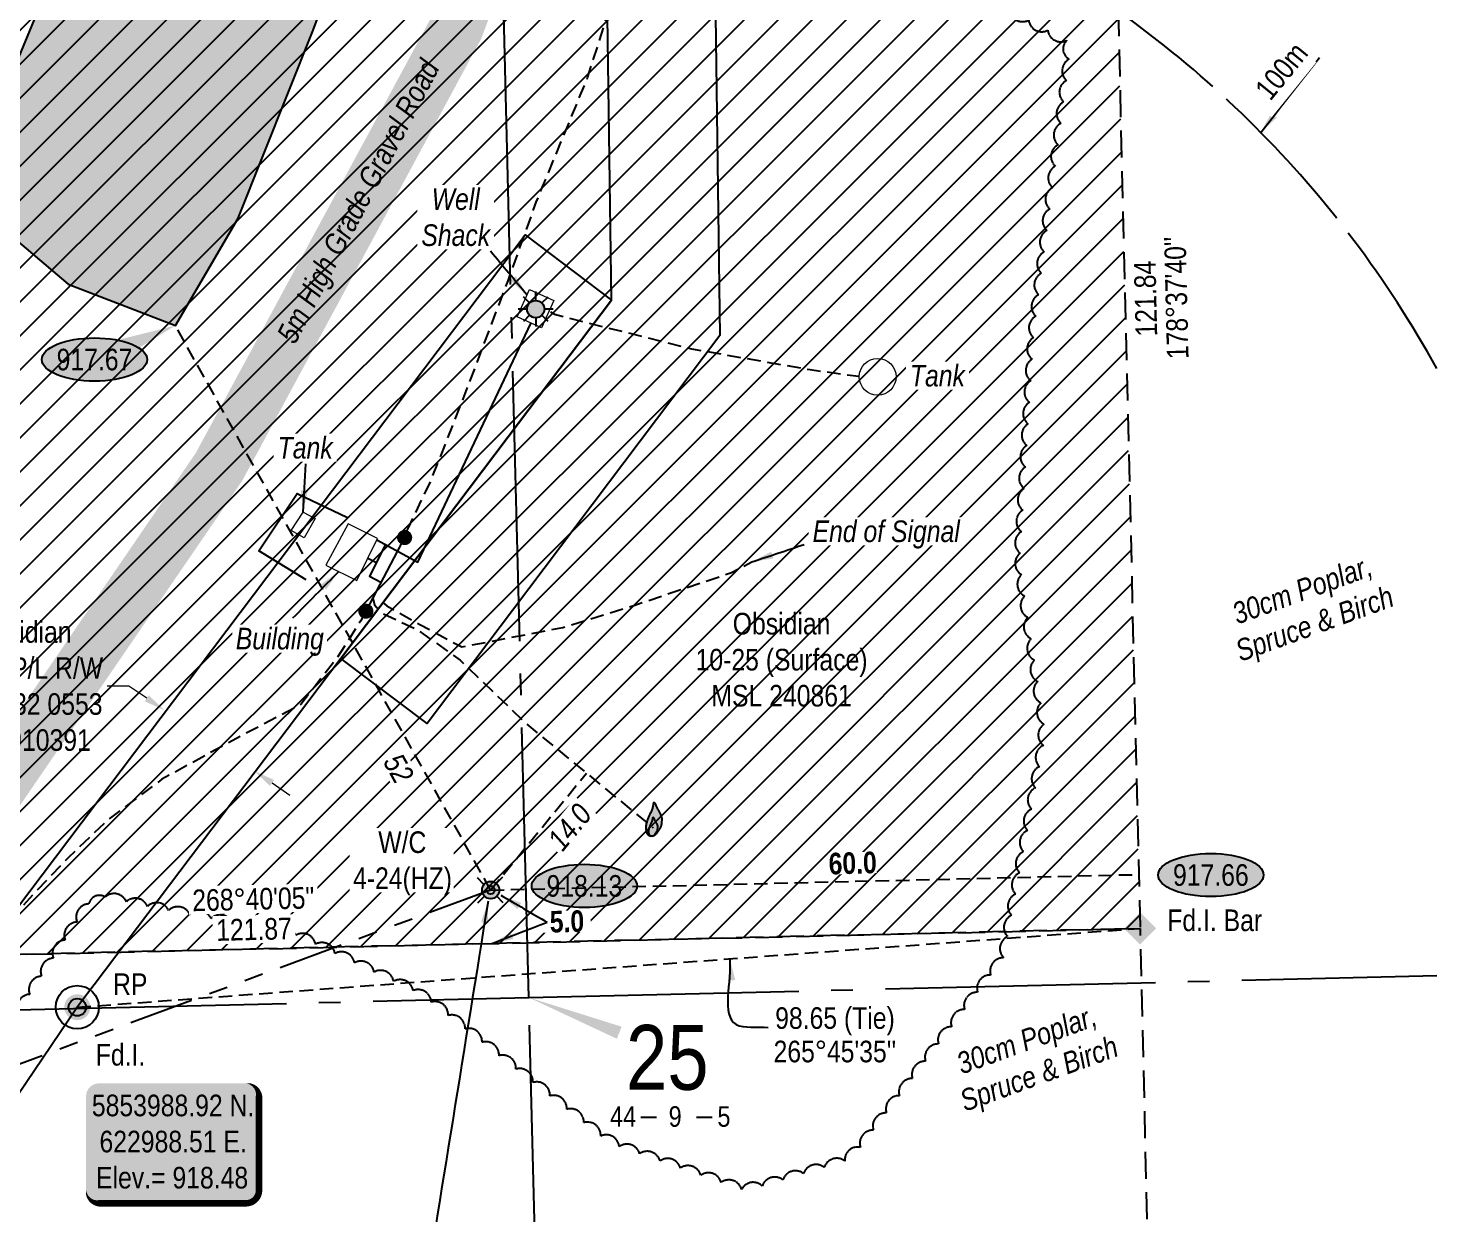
# Model space of a CAD drawing. Extents: x 621851 to 625846, y 5849674 to 5854914.
# Drawn here: x 625194 to 625846, y 5852185 to 5852734 of the extents above; entities that cross this region are included whole.
import ezdxf
from ezdxf.enums import TextEntityAlignment as Align

# ---------------------------------------------------------------- set-up
doc = ezdxf.new("R2010")
doc.units = 0
doc.header["$LTSCALE"] = 5
doc.header["$PDMODE"] = 34
doc.header["$PDSIZE"] = 0.03
for name, pattern in [('0', [1, 1, 0]), ('foc-ACCESSROAD', [3.75, 2.5, -1.25]), ('foc-BUFFER', [16.75, 15, -1.75]), ('foc-DRILLPATH', [14.75, 6, -1.75, 1.75, -1.75, 1.75, -1.75]), ('foc-QUARTERLINE', [33, 25, -3, 2, -3]), ('foc-TIELINE', [1.875, 1.25, -0.625]), ('UG_PIPE', [1.875, 1.25, -0.625])]:
    doc.linetypes.add(name, pattern=pattern)
doc.layers.get('Defpoints').update_dxf_attribs({"color": 9})
for name, color, linetype in [('10', 1, 'Continuous'), ('35', 37, 'Continuous'), ('9', 3, 'Continuous'), ('AS-FENCE', 48, 'foc-FENCE'), ('AS-PIPE-UG', 44, 'UG_PIPE'), ('AS-PIPE-UG-T', 44, 'Continuous'), ('AS-ROADS', 254, 'Continuous'), ('AS-SYMBOL', 7, 'Continuous'), ('AUX-BUFFER', 7, 'foc-BUFFER'), ('C-RW', 13, 'Continuous'), ('C-WS', 13, 'foc-ACCESSROAD'), ('C-WS-S', 13, 'Continuous'), ('CG-NOTES', 7, 'Continuous'), ('DETAIL-T', 7, 'Continuous'), ('L-BD', 7, 'Continuous'), ('L-MON', 1, 'Continuous'), ('L-MON-T', 1, 'Continuous'), ('L-QSEC', 8, 'foc-QUARTERLINE'), ('L-SECLBL', 7, 'Continuous'), ('L-TIE', 7, 'foc-TIELINE'), ('P-ELEVATION', 7, 'Continuous'), ('P-PDRILLPATH', 12, 'foc-DRILLPATH'), ('P-PROPOSED-EXISTING-H', 59, 'Continuous'), ('T-BUSH', 110, '0'), ('T-BUSH-T', 110, 'Continuous'), ('T-TIE', 201, 'foc-TIELINE'), ('T-WATER', 160, 'Continuous'), ('T-WATER-H', 133, 'Continuous')]:
    doc.layers.add(name, color=color, linetype=linetype)
for name, color, linetype, lineweight in [('AS-GENERAL', 48, 'Continuous', 18), ('C-RW-T', 13, 'Continuous', 9), ('C-WS-T', 13, 'Continuous', 9), ('T-TEXT', 48, 'Continuous', 18), ('T-TIE-T', 201, 'Continuous', 18)]:
    doc.layers.add(name, color=color, linetype=linetype, lineweight=lineweight)
doc.layers.add('AS-PIPE-AG', color=7, linetype='Continuous', true_color=0x7d00fa)
doc.styles.add('80', font='ARIALN.TTF', dxfattribs={"height": 10})
doc.styles.add('80CG', font='ARIALN.TTF', dxfattribs={"height": 10})
doc.styles.add('80L', font='ARIALN.TTF', dxfattribs={"height": 10})
doc.styles.add('80LS', font='ARIALNI.TTF', dxfattribs={"height": 10})
doc.styles.add('foc-LtypeFont', font='ARIALN.TTF', dxfattribs={"height": 7.35})
doc.styles.add('SIMPLEX', font='ARIALN.TTF')
doc.linetypes.add('foc-FENCE', pattern='A,10,-1,["X",foc-LtypeFont,S=0.2,R=0,X=-0.625,Y=-0.75],-1.24', length=12.24)
doc.dimstyles.new('CG2011', dxfattribs={"dimscale": 5, "dimtxt": 9, "dimasz": 2, "dimexe": 0.2, "dimexo": 0.0625, "dimgap": 0.5, "dimtad": 0, "dimtih": 1, "dimtoh": 1, "dimzin": 0, "dimdsep": 46, "dimtxsty": '80CG', "dimcen": 0.1, "dimse1": 1, "dimse2": 1, "dimclrd": 256, "dimclrt": 256, "dimaunit": 1, "dimadec": 4, "dimazin": 0, "dimtfac": 0.06, "dimtofl": 0, "dimtmove": 0, "dimatfit": 1, "dimfxl": 0.2, "dimtolj": 1, "dimtzin": 0, "dimlwd": -1, "dimarcsym": 0})
doc.dimstyles.new('Compass 5 000', dxfattribs={"dimscale": 5, "dimtxt": 9, "dimasz": 2, "dimexe": 0.2, "dimexo": 0.0625, "dimgap": 0.5, "dimtad": 0, "dimtih": 1, "dimtoh": 1, "dimzin": 0, "dimdsep": 46, "dimtxsty": '80CG', "dimcen": 0.1, "dimse1": 1, "dimse2": 1, "dimclrd": 256, "dimclrt": 256, "dimaunit": 1, "dimadec": 4, "dimazin": 0, "dimtfac": 0.06, "dimtofl": 0, "dimtmove": 0, "dimatfit": 1, "dimfxl": 0.2, "dimtolj": 1, "dimtzin": 0, "dimlwd": -1, "dimarcsym": 0})

# ---------------------------------------------------------------- blocks, each defined once
blk = doc.blocks.new('SMONA')
blk.add_hatch(color=255).paths.add_polyline_path([(0, -1.49), (1.49, 0), (0, 1.49), (-1.49, 0)])
blk = doc.blocks.new('SMONAA')
blk.add_blockref('SMONA', (0, 0))
blk = doc.blocks.new('SMONB')
at = {"color": 1}
blk.add_solid([(0, 1.2), (1.2, 0), (-1.2, 0), (0, -1.2)], dxfattribs=at)
blk = doc.blocks.new('SMONBB')
blk.add_blockref('SMONB', (0, 0))
blk = doc.blocks.new('SMONCC')
for name in ['SMONAA', 'SMONBB']:
    blk.add_blockref(name, (0, 0))
blk = doc.blocks.new('FDIBAR')
blk.add_blockref('SMONCC', (0, 0))
blk = doc.blocks.new('L-SECLBL')
at = {"layer": '9', "color": 7}
for p, q in [((-5.08, -27.83), (-12.29, -27.83)), ((20.7, -27.83), (13.5, -27.83))]:
    blk.add_line(p, q, dxfattribs=at)
at = {"layer": '10', "color": 2, "style": 'SIMPLEX'}
blk.add_attdef('SEC', text='', height=30, dxfattribs=at).set_placement((0, 0), align=Align.MIDDLE)
at = {"layer": '10', "color": 5, "style": '80L'}
blk.add_attdef('TWP', text='', height=9.5, dxfattribs=at).set_placement((-14.43, -27.37), align=Align.MIDDLE_RIGHT)
blk.add_attdef('RGE', text='', height=9.5, dxfattribs=at).set_placement((3.62, -27.37), align=Align.MIDDLE_CENTER)
blk.add_attdef('MER', text='', height=9.5, dxfattribs=at).set_placement((23.17, -27.37), align=Align.MIDDLE_LEFT)
blk = doc.blocks.new('*D428')
at = {"layer": 'C-RW-T', "transparency": 16777216}
for p, q in [((625240.97, 5852429.64), (625230.97, 5852429.64)), ((625249.26, 5852424.04), (625240.97, 5852429.64)), ((625307.24, 5852384.85), (625315.53, 5852379.25))]:
    blk.add_line(p, q, dxfattribs=at)
for points in [[(625250.19, 5852425.42), (625248.33, 5852422.66), (625257.54, 5852418.44)], [(625308.18, 5852386.23), (625306.31, 5852383.47), (625298.96, 5852390.45)]]:
    blk.add_solid(points, dxfattribs=at)
at = {"layer": 'Defpoints', "color": 0, "transparency": 16777216}
for p in [(625298.96, 5852390.45), (625121.98, 5852217.82), (625163.39, 5852189.83)]:
    blk.add_point(p, dxfattribs=at)
at = {"layer": 'C-RW-T', "transparency": 16777216, "insert": (625191.89, 5852429.64), "char_height": 10, "attachment_point": 5, "style": '80CG'}
blk.add_mtext('\\A1;Obsidian\\P10.00 P/L R/W\\PPlan 932 0553\\PPLA 910391', dxfattribs=at)
blk = doc.blocks.new('GAS')
h = blk.add_hatch(color=255)
h.dxf.hatch_style = 1
edge = h.paths.add_edge_path()
edge.add_arc((0, 0), 0.9, 0, 360)
for p, q in [((0, 0.81), (0, 1.62)), ((-0.81, 0), (-1.62, 0)), ((-0.57, 0.57), (-1.14, 1.14)), ((0.57, 0.57), (1.14, 1.14)), ((1.62, 0), (0.81, 0)), ((-0.57, -0.57), (-1.14, -1.14)), ((0, -0.81), (0, -1.62)), ((1.14, -1.14), (0.57, -0.57))]:
    blk.add_line(p, q)
blk.add_circle((0, 0), 0.8)
blk = doc.blocks.new('WC')
at = {"layer": 'L-MON'}
h = blk.add_hatch(color=255, dxfattribs=at)
h.dxf.hatch_style = 1
edge = h.paths.add_edge_path()
edge.add_arc((0, 0), 0.9, 0, 360)
at = {"layer": 'L-MON', "color": 240, "flags": 128}
for points in [[(-0.62, 0.5), (-1.23, 1.12)], [(0.52, 0.61), (1.13, 1.21)], [(-1.18, -1.18), (-0.56, -0.57)], [(1.16, -1.18), (0.56, -0.57)]]:
    blk.add_lwpolyline(points, dxfattribs=at)
at = {"layer": 'L-MON', "color": 240}
for radius in [0.8, 0.373]:
    blk.add_circle((0, 0), radius, dxfattribs=at)
blk = doc.blocks.new('we')
at = {"layer": 'P-ELEVATION'}
h = blk.add_hatch(color=111, dxfattribs=at)
h.dxf.hatch_style = 1
edge = h.paths.add_edge_path()
edge.add_ellipse((0, 0), major_axis=(-24.38, 0), ratio=0.410256, start_angle=0, end_angle=360)
at = {"layer": 'P-ELEVATION', "color": 7, "flags": 128}
blk.add_lwpolyline([(0, 0, 12.5, 0, 0), (-12.42, -6.43, 0, 0, 0)], format="xyseb", dxfattribs=at)
at = {"layer": 'P-ELEVATION', "color": 7}
blk.add_ellipse((0, 0), major_axis=(-24.38, 0), ratio=0.410256, dxfattribs=at)
at = {"layer": 'P-ELEVATION', "style": '80'}
blk.add_attdef('ELEVATION', text='', height=10, dxfattribs=at).set_placement((0, 0), align=Align.MIDDLE_CENTER)
blk = doc.blocks.new('FLARE')
h = blk.add_hatch(color=255)
h.dxf.hatch_style = 1
h.paths.add_polyline_path([(0.16, 2.41, 0.114147), (0.13, 2.43), (0.11, 2.44, 0.261551), (0.01, 2.42), (0, 2.41, 0.131268), (-0.03, 2.37), (-0.04, 2.35, 0.041497), (-0.05, 2.33), (-0.05, 2.29, 0.015174), (-0.05, 2.29), (-0.06, 2.24, 0.004376), (-0.06, 2.24), (-0.07, 2.18), (-0.08, 2.11), (-0.09, 2.05), (-0.1, 1.98), (-0.12, 1.91), (-0.14, 1.83), (-0.17, 1.76), (-0.19, 1.68), (-0.22, 1.61), (-0.26, 1.53), (-0.29, 1.46), (-0.32, 1.39), (-0.36, 1.32), (-0.39, 1.25, 0.000505), (-0.39, 1.25), (-0.43, 1.18, 0.002398), (-0.43, 1.18), (-0.46, 1.1, 0.004177), (-0.46, 1.1), (-0.5, 1.03, 0.005735), (-0.5, 1.03), (-0.53, 0.95, 0.006994), (-0.53, 0.95), (-0.56, 0.87, 0.00791), (-0.57, 0.87), (-0.6, 0.78, 0.008323), (-0.6, 0.78), (-0.63, 0.69, 0.008095), (-0.63, 0.68), (-0.66, 0.59, 0.008067), (-0.66, 0.59), (-0.68, 0.49, 0.008387), (-0.68, 0.49), (-0.7, 0.39, 0.009056), (-0.71, 0.38), (-0.72, 0.28, 0.010123), (-0.72, 0.28), (-0.74, 0.18, 0.011689), (-0.74, 0.18), (-0.75, 0.08, 0.013925), (-0.75, 0.08), (-0.75, -0.02, 0.016488), (-0.75, -0.02), (-0.75, -0.11, 0.017255), (-0.75, -0.12), (-0.74, -0.2, 0.01735), (-0.74, -0.2), (-0.73, -0.28, 0.017311), (-0.73, -0.29), (-0.71, -0.36, 0.01715), (-0.71, -0.36), (-0.69, -0.43, 0.016886), (-0.69, -0.44), (-0.66, -0.5, 0.016546), (-0.66, -0.5), (-0.63, -0.56, 0.016164), (-0.63, -0.56), (-0.6, -0.61, 0.016329), (-0.6, -0.62), (-0.57, -0.66, 0.018828), (-0.57, -0.67), (-0.54, -0.71, 0.022087), (-0.53, -0.71), (-0.5, -0.75, 0.025345), (-0.49, -0.76), (-0.46, -0.78, 0.028234), (-0.45, -0.79), (-0.42, -0.82, 0.030298), (-0.41, -0.82), (-0.37, -0.84, 0.031129), (-0.36, -0.85), (-0.32, -0.86, 0.030544), (-0.31, -0.87), (-0.27, -0.88, 0.028465), (-0.26, -0.88), (-0.22, -0.89, 0.025311), (-0.21, -0.89), (-0.16, -0.89, 0.02283), (-0.15, -0.89), (-0.11, -0.89, 0.021226), (-0.1, -0.89), (-0.05, -0.88, 0.020401), (-0.04, -0.88), (0, -0.87, 0.020299), (0.01, -0.87), (0.05, -0.85, 0.020911), (0.06, -0.85), (0.11, -0.83, 0.022277), (0.11, -0.83), (0.15, -0.81, 0.023712), (0.16, -0.8), (0.2, -0.78, 0.022408), (0.21, -0.78), (0.24, -0.75, 0.01993), (0.25, -0.74), (0.28, -0.72, 0.017146), (0.28, -0.71), (0.31, -0.68, 0.014211), (0.32, -0.68), (0.35, -0.64, 0.011221), (0.35, -0.64), (0.37, -0.61, 0.008212), (0.38, -0.61), (0.4, -0.57, 0.005172), (0.4, -0.57), (0.42, -0.54, 0.002523), (0.43, -0.54), (0.45, -0.5, 0.001671), (0.45, -0.5), (0.47, -0.47, 0.001229), (0.47, -0.47), (0.49, -0.44, 0.00075), (0.49, -0.44), (0.51, -0.41, 0.00026), (0.51, -0.41), (0.54, -0.37), (0.56, -0.34), (0.58, -0.3), (0.61, -0.27), (0.63, -0.23, 0.001311), (0.63, -0.23), (0.66, -0.19, 0.003726), (0.66, -0.19), (0.69, -0.15, 0.006065), (0.69, -0.14), (0.72, -0.1, 0.008452), (0.72, -0.1), (0.74, -0.05, 0.010991), (0.75, -0.05), (0.77, 0, 0.013767), (0.77, 0), (0.79, 0.05, 0.016839), (0.8, 0.05), (0.81, 0.1, 0.019104), (0.82, 0.11), (0.83, 0.15, 0.016987), (0.83, 0.16), (0.84, 0.21, 0.013636), (0.84, 0.21), (0.85, 0.26, 0.010244), (0.85, 0.27), (0.86, 0.31, 0.006846), (0.86, 0.32), (0.86, 0.37, 0.003419), (0.86, 0.37), (0.86, 0.41), (0.87, 0.46), (0.87, 0.5), (0.88, 0.54), (0.88, 0.59), (0.89, 0.63, 0.001278), (0.89, 0.63), (0.89, 0.67, 0.004735), (0.89, 0.67), (0.9, 0.71, 0.008354), (0.9, 0.72), (0.9, 0.76, 0.012059), (0.9, 0.76), (0.9, 0.8, 0.015712), (0.9, 0.81), (0.9, 0.85, 0.018457), (0.9, 0.85), (0.9, 0.89, 0.018102), (0.9, 0.9), (0.89, 0.94, 0.016533), (0.89, 0.95), (0.88, 0.99, 0.014576), (0.88, 0.99), (0.87, 1.03, 0.012435), (0.86, 1.04), (0.85, 1.08, 0.010283), (0.85, 1.09), (0.83, 1.13, 0.00824), (0.83, 1.13), (0.81, 1.18, 0.00638), (0.81, 1.18), (0.78, 1.23, 0.004735), (0.78, 1.23), (0.76, 1.29, 0.003388), (0.75, 1.29), (0.73, 1.34, 0.002345), (0.73, 1.34), (0.7, 1.4, 0.001492), (0.7, 1.4), (0.67, 1.46, 0.000746), (0.67, 1.46), (0.63, 1.51), (0.6, 1.57), (0.57, 1.62), (0.55, 1.68), (0.52, 1.73), (0.49, 1.78), (0.47, 1.83), (0.45, 1.87), (0.42, 1.92), (0.4, 1.97), (0.38, 2.02), (0.35, 2.08, 0.000332), (0.35, 2.08), (0.33, 2.13, 0.001849), (0.33, 2.13), (0.3, 2.19, 0.0038), (0.3, 2.19), (0.27, 2.24, 0.006473), (0.27, 2.24), (0.25, 2.29, 0.010865), (0.24, 2.3), (0.22, 2.34, 0.019524), (0.22, 2.34), (0.19, 2.38, 0.041077), (0.18, 2.39)])
at = {"color": 48, "flags": 128}
for points in [[(0.11, -0.72), (0.07, -0.74), (0.03, -0.76), (-0.02, -0.77), (-0.07, -0.78), (-0.11, -0.79), (-0.16, -0.79), (-0.2, -0.79), (-0.25, -0.78), (-0.29, -0.77), (-0.32, -0.76), (-0.36, -0.74), (-0.4, -0.71), (-0.43, -0.68), (-0.46, -0.65), (-0.49, -0.61), (-0.52, -0.56), (-0.54, -0.51), (-0.57, -0.46), (-0.59, -0.4), (-0.61, -0.33), (-0.63, -0.26), (-0.64, -0.19), (-0.65, -0.11), (-0.65, -0.02), (-0.65, 0.07), (-0.64, 0.17), (-0.63, 0.27), (-0.61, 0.36), (-0.58, 0.46), (-0.56, 0.56), (-0.53, 0.66), (-0.5, 0.75), (-0.47, 0.83), (-0.44, 0.91), (-0.41, 0.99), (-0.37, 1.06), (-0.34, 1.13), (-0.3, 1.2), (-0.27, 1.27), (-0.23, 1.34), (-0.2, 1.42), (-0.16, 1.49), (-0.13, 1.57), (-0.1, 1.65), (-0.07, 1.73), (-0.04, 1.8), (-0.02, 1.88), (0, 1.96), (0.01, 2.03), (0.02, 2.1), (0.03, 2.17), (0.04, 2.22), (0.05, 2.27), (0.05, 2.31), (0.06, 2.34), (0.08, 2.35), (0.09, 2.34), (0.11, 2.32), (0.13, 2.29), (0.16, 2.25), (0.18, 2.2), (0.21, 2.14), (0.24, 2.09), (0.26, 2.03), (0.29, 1.98), (0.31, 1.93), (0.33, 1.88), (0.36, 1.83), (0.38, 1.78), (0.41, 1.73), (0.43, 1.68), (0.46, 1.63), (0.49, 1.58), (0.52, 1.52), (0.55, 1.47), (0.58, 1.41), (0.61, 1.35), (0.64, 1.3), (0.67, 1.24), (0.69, 1.19), (0.72, 1.14), (0.74, 1.09), (0.75, 1.05), (0.77, 1), (0.78, 0.96), (0.79, 0.92), (0.8, 0.88), (0.8, 0.84), (0.8, 0.8), (0.8, 0.76), (0.8, 0.72), (0.79, 0.68), (0.79, 0.64), (0.78, 0.6), (0.78, 0.56), (0.77, 0.51), (0.77, 0.47), (0.76, 0.42), (0.76, 0.37), (0.76, 0.33), (0.75, 0.28), (0.74, 0.23), (0.73, 0.18), (0.72, 0.13), (0.7, 0.09), (0.68, 0.04), (0.66, 0), (0.63, -0.05), (0.61, -0.09), (0.58, -0.13), (0.55, -0.17), (0.53, -0.21), (0.5, -0.25), (0.48, -0.28), (0.45, -0.32), (0.43, -0.35), (0.41, -0.38), (0.39, -0.42), (0.37, -0.45), (0.34, -0.48), (0.32, -0.51), (0.3, -0.55), (0.27, -0.58), (0.24, -0.61), (0.21, -0.64), (0.18, -0.67), (0.15, -0.7)], [(0.02, -0.75), (-0.01, -0.76), (-0.03, -0.77), (-0.05, -0.78), (-0.08, -0.78), (-0.11, -0.79), (-0.13, -0.79), (-0.16, -0.79), (-0.18, -0.78), (-0.2, -0.78), (-0.23, -0.77), (-0.25, -0.76), (-0.26, -0.74), (-0.28, -0.73), (-0.3, -0.71), (-0.32, -0.69), (-0.33, -0.66), (-0.35, -0.63), (-0.36, -0.6), (-0.37, -0.57), (-0.39, -0.53), (-0.4, -0.49), (-0.4, -0.45), (-0.41, -0.41), (-0.41, -0.36), (-0.41, -0.31), (-0.4, -0.25), (-0.39, -0.2), (-0.38, -0.14), (-0.37, -0.09), (-0.36, -0.03), (-0.34, 0.02), (-0.32, 0.07), (-0.31, 0.12), (-0.29, 0.16), (-0.27, 0.21), (-0.25, 0.25), (-0.23, 0.29), (-0.21, 0.33), (-0.19, 0.37), (-0.17, 0.41), (-0.15, 0.45), (-0.14, 0.49), (-0.12, 0.53), (-0.1, 0.58), (-0.08, 0.62), (-0.07, 0.66), (-0.06, 0.71), (-0.05, 0.75), (-0.04, 0.79), (-0.03, 0.83), (-0.03, 0.87), (-0.02, 0.9), (-0.02, 0.93), (-0.01, 0.95), (-0.01, 0.96), (0, 0.97), (0.01, 0.96), (0.02, 0.95), (0.03, 0.94), (0.04, 0.91), (0.06, 0.88), (0.07, 0.86), (0.09, 0.82), (0.1, 0.79), (0.12, 0.76), (0.13, 0.74), (0.14, 0.71), (0.16, 0.68), (0.17, 0.65), (0.18, 0.63), (0.2, 0.6), (0.21, 0.57), (0.23, 0.54), (0.25, 0.51), (0.26, 0.47), (0.28, 0.44), (0.3, 0.41), (0.31, 0.38), (0.33, 0.35), (0.34, 0.32), (0.36, 0.29), (0.37, 0.27), (0.38, 0.24), (0.39, 0.22), (0.39, 0.19), (0.4, 0.17), (0.4, 0.15), (0.41, 0.13), (0.41, 0.1), (0.41, 0.08), (0.4, 0.06), (0.4, 0.04), (0.4, 0.01), (0.39, -0.01), (0.39, -0.03), (0.39, -0.06), (0.39, -0.08), (0.38, -0.11), (0.38, -0.14), (0.38, -0.16), (0.38, -0.19), (0.37, -0.22), (0.37, -0.24), (0.36, -0.27), (0.35, -0.3), (0.34, -0.32), (0.32, -0.35), (0.31, -0.37), (0.3, -0.4), (0.28, -0.42), (0.27, -0.44), (0.25, -0.46), (0.24, -0.48), (0.22, -0.5), (0.21, -0.52), (0.2, -0.54), (0.19, -0.56), (0.17, -0.58), (0.16, -0.6), (0.15, -0.61), (0.14, -0.63), (0.12, -0.65), (0.11, -0.67), (0.09, -0.69), (0.08, -0.7), (0.06, -0.72), (0.04, -0.74)]]:
    blk.add_lwpolyline(points, close=True, dxfattribs=at)
blk = doc.blocks.new('*U555')
at = {"layer": 'P-ELEVATION'}
h = blk.add_hatch(color=111, dxfattribs=at)
h.dxf.hatch_style = 1
edge = h.paths.add_edge_path()
edge.add_ellipse((0, 0), major_axis=(-24.38, 0), ratio=0.410256, start_angle=0, end_angle=360)
at = {"layer": 'P-ELEVATION', "color": 7, "flags": 128}
blk.add_lwpolyline([(0, 0, 12.5, 0, 0), (37.42, 15.73, 0, 0, 0)], format="xyseb", dxfattribs=at)
at = {"layer": 'P-ELEVATION', "color": 7}
blk.add_ellipse((0, 0), major_axis=(-24.38, 0), ratio=0.410256, dxfattribs=at)
at = {"layer": 'P-ELEVATION', "style": '80'}
blk.add_attdef('ELEVATION', text='', height=10, dxfattribs=at).set_placement((0, 0), align=Align.MIDDLE_CENTER)
blk = doc.blocks.new('fdia')
at = {"color": 255, "const_width": 1}
blk.add_lwpolyline([(-0.5, 0, 1), (0.5, 0, 1)], format="xyb", close=True, dxfattribs=at)
blk = doc.blocks.new('Fdiaa')
blk.add_blockref('fdia', (0, 0))
blk = doc.blocks.new('fdib')
at = {"color": 1, "const_width": 1.6}
blk.add_lwpolyline([(-0.4, 0, 1), (0.4, 0, 1)], format="xyb", close=True, dxfattribs=at)
at = {"color": 1}
blk.add_circle((0, 0), 0.8, dxfattribs=at)
blk = doc.blocks.new('Fdibb')
blk.add_blockref('fdib', (0, 0))
blk = doc.blocks.new('fdicc')
for name in ['Fdibb', 'Fdiaa']:
    blk.add_blockref(name, (0, 0))
blk = doc.blocks.new('FDI')
blk.add_blockref('fdicc', (0, 0))
blk = doc.blocks.new('*U461')
h = blk.add_hatch(color=254)
edge = h.paths.add_edge_path()
edge.add_line((-34, -28.5), (34, -28.5))
edge.add_arc((34, -22.5), 6, 270, 360)
edge.add_line((40, -22.5), (40, 21))
edge.add_arc((34, 21), 6, 0, 90)
edge.add_line((34, 27), (-34, 27))
edge.add_arc((-34, 21), 6, 90, 180)
edge.add_line((-40, 21), (-40, -22.5))
edge.add_arc((-34, -22.5), 6, 180, 270)
at = {"color": 1, "flags": 128}
blk.add_lwpolyline([(-34, -28.5, 3, 3, 0), (34, -28.5, 3, 3, 0.414214), (40, -22.5, 3, 3, 0), (40, 21, 3, 0, 0.414214), (34, 27, 0, 0, 0), (-34, 27, 0, 0, 0.414214), (-40, 21, 0, 0, 0), (-40, -22.5, 0, 3, 0.414214)], format="xyseb", close=True, dxfattribs=at)
blk.add_lwpolyline([(-4.75, -7.63, 0, 10, 0), (0, 0, 5, 5, 0)], format="xyseb", dxfattribs=at)
at = {"color": 1, "style": '80'}
blk.add_attdef('ENTER_TEXT_001', (-35.99, -5), '', height=10, dxfattribs=at)
blk = doc.blocks.new('*U557')
at = {"layer": '35', "color": 3}
blk.add_circle((0, 0), 10, dxfattribs=at)
at = {"layer": '35', "color": 3, "style": '80'}
blk.add_attdef('RP_001', (16.57, 5.66), '', height=10, dxfattribs=at)
blk = doc.blocks.new('riser')
h = blk.add_hatch(color=255)
h.dxf.hatch_style = 1
edge = h.paths.add_edge_path()
edge.add_arc((0, 0), 0.7, 0, 360)
blk.add_hatch(color=48).paths.add_polyline_path([(0.58, -0.15), (-0.58, -0.15, 0.774597)])
at = {"color": 48}
blk.add_line((-0.58, -0.15), (0.58, -0.15), dxfattribs=at)
blk.add_circle((0, 0), 0.6, dxfattribs=at)

msp = doc.modelspace()

# ---------------------------------------------------------------- hatches: boundary and pattern name
at = {"layer": 'P-PROPOSED-EXISTING-H'}
h = msp.add_hatch(dxfattribs=at)
h.set_pattern_fill('ANSI31', color=256, scale=3.501422, style=0)
h.set_pattern_definition([(45, (4383.078, -1228.093), (-7.86091666, 7.86091666), [])])
h.paths.add_polyline_path([(625099.851, 5852303.364), (625098.204, 5852374.253), (625077.759, 5852344.001), (624977.334, 5852527.795), (624883.008, 5852540.561), (624932.77, 5852698.375), (625091.62, 5852657.638), (625085.716, 5852911.754), (625231.288, 5852915.243), (625252.196, 5852972.242), (625389.97, 5852919.046), (625435.31, 5852920.132), (625694.266, 5852926.339), (625708.856, 5852317.519)])
at = {"layer": 'T-WATER-H'}
h = msp.add_hatch(color=256, dxfattribs=at)
h.dxf.hatch_style = 1
h.paths.add_polyline_path([(625163.721, 5852657.299), (625212.941, 5852615.664), (625262.521, 5852596.494), (625291.631, 5852646.194), (625326.336, 5852733.189), (625345.141, 5852783.799), (625360.716, 5852842.829), (625351.866, 5852870.124), (625342.941, 5852882.474), (625311.111, 5852896.254), (625286.421, 5852884.859), (625246.671, 5852827.029), (625197.226, 5852738.129)])

# ---------------------------------------------------------------- linework, layer by layer
at = {"layer": 'AS-FENCE', "flags": 128}
msp.add_lwpolyline([(625323.048, 5852478.894), (625301.197, 5852492.21), (625318.902, 5852518.745), (625342.192, 5852507.655)], dxfattribs=at)
at = {"layer": 'AS-GENERAL'}
msp.add_lwpolyline([(625426.377, 5852613.134), (625437.638, 5852608.082), (625431.927, 5852595.511), (625420.666, 5852600.564)], close=True, dxfattribs=at)
at = {"layer": 'AS-GENERAL', "flags": 128}
for points in [[(625316.084, 5852501.688), (625321.598, 5852510.16), (625327.266, 5852507.149), (625322.109, 5852498.32)], [(625342.408, 5852504.681), (625332.129, 5852485.589), (625346.436, 5852478.48), (625356.081, 5852497.966)]]:
    msp.add_lwpolyline(points, close=True, dxfattribs=at)
at = {"layer": 'AS-GENERAL'}
msp.add_circle((625587.432, 5852572.804), 8.529, dxfattribs=at)
at = {"layer": 'AS-PIPE-AG', "flags": 128}
for points in [[(625355.749, 5852497.294), (625374.744, 5852487.033), (625427.063, 5852597.694)], [(625368.571, 5852498.393), (625350.641, 5852464.314)], [(625359.699, 5852495.16), (625352.283, 5852480.51), (625357.52, 5852477.712)], [(625351.589, 5852488.89), (625355.518, 5852486.9)]]:
    msp.add_lwpolyline(points, dxfattribs=at)
at = {"layer": 'AS-PIPE-UG', "flags": 128}
for points in [[(625369.696, 5852501.624), (625370.371, 5852502.939), (625380.766, 5852524.749), (625395.886, 5852562.974), (625416.446, 5852617.234), (625429.461, 5852653.569), (625453.211, 5852711.074), (625479.871, 5852794.879), (625506.836, 5852889.199), (625525.791, 5852953.144), (625547.106, 5853017.784)], [(625436.026, 5852602.789), (625437.866, 5852601.719), (625501.246, 5852585.764), (625556.166, 5852576.144), (625578.661, 5852573.014)], [(625358.541, 5852468.399), (625360.336, 5852466.759), (625375.666, 5852458.164), (625395.026, 5852447.764), (625441.841, 5852456.794), (625475.141, 5852467.189), (625519.831, 5852482.219), (625529.181, 5852487.134)], [(625353.94, 5852470.584), (625354.581, 5852467.244), (625358.191, 5852463.469), (625374.451, 5852455.789), (625394.331, 5852441.659), (625424.716, 5852412.359), (625483.566, 5852364.124)], [(625350.641, 5852464.314), (625348.121, 5852459.659), (625337.386, 5852442.839), (625320.626, 5852421.174), (625292.616, 5852406.384), (625256.301, 5852386.569), (625231.076, 5852367.634), (625213.071, 5852350.384), (625183.231, 5852318.869), (625143.366, 5852270.254), (625098.551, 5852207.574)]]:
    msp.add_lwpolyline(points, dxfattribs=at)
at = {"layer": 'AS-ROADS', "const_width": 24.991, "flags": 128}
msp.add_lwpolyline([(625476.071, 5852957.779), (625392.706, 5852734.609), (625282.626, 5852530.974), (625113.711, 5852284.119)], dxfattribs=at)
at = {"layer": 'AUX-BUFFER', "color": 251, "linetype": 'foc-BUFFER'}
msp.add_arc((625408.396, 5852335.289), 499.822, 28.863343, 156.503625, dxfattribs=at)
at = {"layer": 'C-RW'}
for points in [[(625612.361, 5853024.541), (625566.291, 5852909.582), (625512.019, 5852774.156), (625514.479, 5852591.842), (625418.495, 5852464.723), (625378.949, 5852412.343), (625339.023, 5852442.492), (625416.46, 5852545.048), (625464.224, 5852608.309), (625461.862, 5852783.488), (625511.88, 5852908.298), (625565.922, 5853043.151)], [(625066.532, 5852147.458), (625091.419, 5852184.285), (625160.102, 5852285.908), (625162.818, 5852289.936), (625176.591, 5852310.318), (625414.427, 5852625.311), (625424.329, 5852638.425), (625464.224, 5852608.309), (625416.46, 5852545.048), (625339.023, 5852442.492), (625224.943, 5852291.404), (625221.928, 5852287.4), (625217.27, 5852281.243), (625093.316, 5852097.812)]]:
    msp.add_lwpolyline(points, dxfattribs=at)
at = {"layer": 'C-WS', "flags": 128}
msp.add_lwpolyline([(625099.851, 5852303.364), (625098.204, 5852374.253), (625077.759, 5852344.001), (624977.334, 5852527.795), (624883.008, 5852540.561), (624932.77, 5852698.375), (625091.62, 5852657.638), (625085.716, 5852911.754), (625231.288, 5852915.243), (625252.196, 5852972.242), (625389.97, 5852919.046), (625435.31, 5852920.132), (625694.266, 5852926.339), (625708.856, 5852317.519)], close=True, dxfattribs=at)
at = {"layer": 'L-QSEC'}
for p, q in [((625426.035, 5852285.549), (625405.505, 5853092.922)), ((625426.035, 5852285.549), (625846.127, 5852295.701)), ((624859.113, 5852271.848), (625426.035, 5852285.549)), ((625437.927, 5851817.927), (625426.035, 5852285.549))]:
    msp.add_line(p, q, dxfattribs=at)
at = {"layer": 'L-SECLBL', "flags": 128}
msp.add_lwpolyline([(625426.035, 5852285.549, 0, 5.998, 0), (625467.875, 5852269.26, 0, 0, 0)], format="xyseb", dxfattribs=at)
at = {"layer": 'P-PDRILLPATH', "flags": 128}
msp.add_lwpolyline([(625408.396, 5852335.289), (624859.113, 5852132.403)], dxfattribs=at)
at = {"layer": 'T-BUSH', "flags": 128}
for points in [[(625584.926, 5852991.265, 0.206313), (625585.99, 5852986.556, 0.5205671), (625582.947, 5852977.034, 0.5205671), (625579.904, 5852967.512, 0.5205671), (625576.861, 5852957.99, 0.5205671), (625573.818, 5852948.468, 0.5205671), (625570.775, 5852938.946, 0.5205671), (625567.732, 5852929.424, 0.5205671), (625564.689, 5852919.902, 0.5205671), (625561.646, 5852910.38, 0.5205671), (625558.603, 5852900.858, 0.5205671), (625555.56, 5852891.336, 0.5205671), (625551.571, 5852882.185, 0.5205671), (625547.326, 5852873.135, 0.5205671), (625543.08, 5852864.085, 0.5205671), (625538.835, 5852855.034, 0.5205671), (625536.337, 5852846.01, 0.5205671), (625540.852, 5852837.092, 0.5205671), (625545.368, 5852828.173, 0.5205671), (625549.883, 5852819.255, 0.5205671), (625554.398, 5852810.336, 0.5205671), (625558.914, 5852801.418, 0.5205671), (625563.429, 5852792.499, 0.5205671), (625568.878, 5852784.498, 0.5205671), (625577.718, 5852779.831, 0.5205671), (625586.558, 5852775.165, 0.5205671), (625595.398, 5852770.498, 0.5205671), (625604.239, 5852765.831, 0.5205671), (625613.079, 5852761.164, 0.5205671), (625621.919, 5852756.498, 0.5205671), (625630.759, 5852751.831, 0.5205671), (625639.6, 5852747.164, 0.5205671), (625648.44, 5852742.497, 0.5205671), (625657.28, 5852737.831, 0.5205671), (625666.121, 5852733.164, 0.5205671), (625674.961, 5852728.497, 0.5205671), (625676.046, 5852719.814, 0.5205671), (625674.757, 5852709.901, 0.5205671), (625673.468, 5852699.988, 0.5205671), (625672.179, 5852690.075, 0.5205671), (625670.889, 5852680.162, 0.5205671), (625669.6, 5852670.249, 0.5205671), (625668.311, 5852660.336, 0.5205671), (625667.022, 5852650.423, 0.5205671), (625665.732, 5852640.51, 0.5205671), (625664.443, 5852630.597, 0.5205671), (625663.154, 5852620.684, 0.5205671), (625661.865, 5852610.771, 0.5205671), (625660.576, 5852600.858, 0.5205671), (625659.475, 5852590.927, 0.5205671), (625658.858, 5852580.95, 0.5205671), (625658.241, 5852570.973, 0.5205671), (625657.624, 5852560.995, 0.5205671), (625657.007, 5852551.018, 0.5205671), (625656.39, 5852541.04, 0.5205671), (625655.774, 5852531.063, 0.5205671), (625655.157, 5852521.086, 0.5205671), (625654.54, 5852511.108, 0.5205671), (625653.923, 5852501.131, 0.5205671), (625653.306, 5852491.153, 0.5205671), (625653.927, 5852481.232, 0.5205671), (625655.435, 5852471.349, 0.5205671), (625656.943, 5852461.467, 0.5205671), (625658.451, 5852451.585, 0.5205671), (625659.959, 5852441.703, 0.5205671), (625661.467, 5852431.821, 0.5205671), (625662.975, 5852421.939, 0.5205671), (625664.483, 5852412.057, 0.5205671), (625664.085, 5852402.207, 0.5205671), (625662.248, 5852392.381, 0.5205671), (625660.411, 5852382.555, 0.5205671), (625658.574, 5852372.728, 0.5205671), (625656.737, 5852362.902, 0.5205671), (625654.9, 5852353.076, 0.5205671), (625653.062, 5852343.25, 0.5205671), (625651.225, 5852333.424, 0.5205671), (625649.388, 5852323.597, 0.5205671), (625647.551, 5852313.771, 0.5205671), (625645.714, 5852303.945, 0.5205671), (625639.712, 5852295.958, 0.5205671), (625633.687, 5852287.982, 0.5205671), (625627.661, 5852280.006, 0.5205671), (625621.635, 5852272.03, 0.5205671), (625615.609, 5852264.054, 0.5205671), (625609.583, 5852256.078, 0.5205671), (625603.558, 5852248.102, 0.5205671), (625597.532, 5852240.125, 0.5205671), (625591.506, 5852232.149, 0.5205671), (625585.48, 5852224.173, 0.5205671), (625579.454, 5852216.197, 0.5205671), (625572.276, 5852209.872, 0.5205671), (625562.711, 5852206.97, 0.5205671), (625553.145, 5852204.067, 0.5205671), (625543.579, 5852201.164, 0.5205671), (625534.013, 5852198.262, 0.5205671), (625524.476, 5852196.697, 0.5205671), (625515.043, 5852200.006, 0.5205671), (625505.611, 5852203.315, 0.5205671), (625496.178, 5852206.625, 0.5205671), (625486.745, 5852209.934, 0.5205671), (625477.312, 5852213.243, 0.5205671), (625467.879, 5852216.552, 0.5205671), (625459.317, 5852221.443, 0.5205671), (625451.474, 5852227.641, 0.5205671), (625443.631, 5852233.839, 0.5205671), (625435.788, 5852240.038, 0.5205671), (625427.946, 5852246.236, 0.5205671), (625420.103, 5852252.435, 0.5205671), (625412.26, 5852258.633, 0.5205671), (625404.417, 5852264.831, 0.5205671), (625396.575, 5852271.03, 0.5205671), (625388.732, 5852277.228, 0.5205671), (625380.889, 5852283.427, 0.5205671), (625372.51, 5852288.762, 0.5205671), (625363.478, 5852293.045, 0.5205671), (625354.446, 5852297.329, 0.5205671), (625345.414, 5852301.613, 0.5205671), (625336.382, 5852305.896, 0.5205671), (625327.349, 5852310.18, 0.5205671), (625318.298, 5852314.403, 0.5205671), (625308.481, 5852316.293, 0.5205671), (625298.665, 5852318.183, 0.5205671), (625288.849, 5852320.073)], [(625249.603, 5852327.723, 0.5205671), (625239.842, 5852329.879, 0.5205671), (625230.081, 5852332.036, 0.5205671), (625222.492, 5852328.872, 0.5205671), (625217.029, 5852320.5, 0.5205671), (625211.566, 5852312.129, 0.5205671), (625206.103, 5852303.757, 0.5205671), (625200.64, 5852295.386, 0.5205671), (625195.176, 5852287.014, 0.5205671), (625189.713, 5852278.642, 0.5205671), (625184.25, 5852270.271, 0.5205671), (625178.787, 5852261.899, 0.5205671), (625174.382, 5852255.15)], [(625288.849, 5852320.073, 0.5297764), (625279.052, 5852322.053, 0.5205671), (625269.235, 5852323.943, 0.5205671), (625259.419, 5852325.833, 0.5205671), (625249.603, 5852327.723)]]:
    msp.add_lwpolyline(points, format="xyb", dxfattribs=at)
at = {"layer": 'T-TIE'}
for q in [(625262.521, 5852596.494), (625452.739, 5852389.39)]:
    msp.add_line((625408.396, 5852335.289), q, dxfattribs=at)
at = {"layer": 'T-WATER', "flags": 128}
msp.add_lwpolyline([(625163.721, 5852657.299), (625212.941, 5852615.664), (625262.521, 5852596.494), (625291.631, 5852646.194), (625326.336, 5852733.189), (625345.141, 5852783.799), (625360.716, 5852842.829), (625351.866, 5852870.124), (625342.941, 5852882.474), (625311.111, 5852896.254), (625286.421, 5852884.859), (625246.671, 5852827.029), (625197.226, 5852738.129)], close=True, dxfattribs=at)

# ---------------------------------------------------------------- block references
at = {"xscale": 0.99964461, "yscale": 0.99964461, "zscale": 0.99964461}
msp.add_blockref('*U557', (625217.146, 5852281.059), dxfattribs=at).add_auto_attribs({'RP_001': 'RP'})
at = {"layer": 'AS-SYMBOL'}
for name, p, xscale, yscale, zscale in [('riser', (625368.571, 5852498.393), 4.998223049999998, 4.998223049999998, 4.998223049999998), ('riser', (625350.641, 5852464.314), 4.998223049999998, 4.998223049999998, 4.998223049999998), ('FLARE', (625483.566, 5852364.124), 4.999999999999986, 4.999999999999986, 4.999999999999986)]:
    msp.add_blockref(name, p, dxfattribs=dict(at, xscale=xscale, yscale=yscale, zscale=zscale))
at = {"layer": 'C-WS-S', "xscale": 4.99822304999998, "yscale": 4.99822304999998, "zscale": 4.99822304999998}
msp.add_blockref('GAS', (625429.241, 5852604.105), dxfattribs=at)
at = {"layer": 'CG-NOTES', "xscale": 0.99964461, "yscale": 0.99964461, "zscale": 0.99964461}
msp.add_blockref('*U555', (625225.113, 5852580.769), dxfattribs=at).add_auto_attribs({'ELEVATION': '917.67'})
at = {"layer": 'DETAIL-T'}
ref = msp.add_blockref('*U461', (625261.219, 5852218.831), dxfattribs=dict(at, xscale=1.000101956624755, yscale=1.000101956624755, zscale=1.000101956624755))
ref.add_attrib('ENTER_TEXT_001', '5853988.92 N.', (625223.896, 5852230.605), dxfattribs={"layer": '0', "color": 1, "height": 10.00102, "style": '80'})
ref.add_attrib('ENTER_TEXT_002', '622988.51 E.', (625227.419, 5852213.895), dxfattribs={"layer": '0', "color": 1, "height": 10.00102, "style": '80'})
ref.add_attrib('ENTER_TEXT_003', 'Elev.= 918.48', (625225.827, 5852197.186), dxfattribs={"layer": '0', "color": 1, "height": 10.00102, "style": '80'})
at = {"layer": 'L-MON', "color": 3, "xscale": 4.998223049999996, "yscale": 4.998223049999996, "zscale": 4.998223049999996}
msp.add_blockref('WC', (625408.396, 5852335.289), dxfattribs=at)
at = {"layer": 'L-MON'}
for name, p, xscale, yscale, zscale in [('FDIBAR', (625708.856, 5852317.519), 4.998223049999996, 4.998223049999996, 4.998223049999996), ('FDI', (625217.146, 5852281.059), 4.998223049999998, 4.998223049999998, 4.998223049999998)]:
    msp.add_blockref(name, p, dxfattribs=dict(at, xscale=xscale, yscale=yscale, zscale=zscale))
at = {"layer": 'L-SECLBL', "xscale": 0.99964461, "yscale": 0.99964461, "zscale": 0.99964461}
msp.add_blockref('L-SECLBL', (625490.127, 5852257.857), dxfattribs=at).add_auto_attribs({'SEC': '25', 'TWP': '44', 'RGE': '9', 'MER': '5'})

# ---------------------------------------------------------------- texts
at = {"layer": 'C-WS-T', "insert": (625542.989, 5852441.818), "char_height": 9.99645, "attachment_point": 5, "style": '80CG'}
msp.add_mtext('\\A1;Obsidian\\P10-25 (Surface)\\PMSL 240861', dxfattribs=at)
at = {"layer": 'L-BD', "style": '80L'}
for s, height, p in [("178°37'40''", 9.99645, (625725.611, 5852609.306)), ('121.84', 9.9964, (625711.371, 5852608.965))]:
    msp.add_text(s, height=height, rotation=91.3728, dxfattribs=at).set_placement(p, align=Align.MIDDLE)
for s, p in [('98.65 (Tie)', (625567.696, 5852274.813)), ("265°45'35''", (625567.651, 5852260.573))]:
    msp.add_text(s, height=9.99289, dxfattribs=at).set_placement(p, align=Align.MIDDLE)
at = {"layer": 'L-MON-T', "insert": (625721.41, 5852326.293), "char_height": 9.9964, "attachment_point": 1, "style": '80L', "bg_fill": 3, "box_fill_scale": 1.1, "bg_fill_color": 256, "bg_fill_transparency": 0}
msp.add_mtext_dynamic_manual_height_columns('Fd.I. Bar', width=44.17706, gutter_width=50, heights=[0], dxfattribs=at)
at = {"layer": 'T-BUSH-T', "char_height": 10, "width": 76.21869, "attachment_point": 2, "rotation": 20, "style": '80LS'}
for insert in [(625782.1, 5852479.004), (625654.6, 5852270.79)]:
    msp.add_mtext('30cm Poplar,\\PSpruce & Birch', dxfattribs=dict(at, insert=insert))
at = {"layer": 'T-TEXT', "insert": (625342.607, 5852656.328), "char_height": 9.99645, "width": 145.78487, "attachment_point": 2, "rotation": 62.422442, "style": '80LS', "bg_fill": 1, "box_fill_scale": 1.15, "bg_fill_color": 254, "bg_fill_transparency": 0}
msp.add_mtext('5m High Grade Gravel Road', dxfattribs=at)

# ---------------------------------------------------------------- dimensions: what is measured, and where the dimension line sits
at = {"layer": 'C-RW-T'}
dim = msp.add_linear_dim(base=(625298.959, 5852390.452), p1=(625121.976, 5852217.82), p2=(625163.391, 5852189.834), angle=325.950946, text='Obsidian\\P10.00 P/L R/W\\PPlan 932 0553\\PPLA 910391', dimstyle='Compass 5 000', dxfattribs=at)
dim.commit()
dim.dimension.update_dxf_attribs({"geometry": '*D428', "text_midpoint": (625191.887, 5852429.636), "dimtype": 161})

# ---------------------------------------------------------------- leaders
at = {"layer": 'AUX-BUFFER', "path_type": 1}
msp.add_leader([(625764.637, 5852685.88), (625791.865, 5852720.58)], dimstyle='CG2011', override={"dimasz": 2, "dimgap": 0.5, "dimtad": 0}, dxfattribs=at)
at = {"layer": 'L-BD', "path_type": 1}
msp.add_leader([(625518.982, 5852303.44), (625521.956, 5852273.118), (625536.763, 5852271.739)], dimstyle='Compass 5 000', override={"dimgap": 0.5, "dimtad": 0}, dxfattribs=at)

# ---------------------------------------------------------------- next in the draw order: linework, layer by layer
at = {"layer": 'AUX-BUFFER', "color": 251, "linetype": 'foc-BUFFER'}
msp.add_arc((625408.396, 5852335.289), 499.822, 162.234136, 331.136657, dxfattribs=at)
at = {"layer": 'C-WS', "flags": 128}
msp.add_lwpolyline([(625099.851, 5852303.364), (625708.856, 5852317.519), (625718.738, 5851892.341), (625109.733, 5851878.186)], close=True, dxfattribs=at)

# ---------------------------------------------------------------- next in the draw order: block references
at = {"layer": 'CG-NOTES', "xscale": 0.99964461, "yscale": 0.99964461, "zscale": 0.99964461}
msp.add_blockref('we', (625741.59, 5852342.238), dxfattribs=at).add_auto_attribs({'ELEVATION': '917.66'})

# ---------------------------------------------------------------- next in the draw order: texts
at = {"layer": 'AS-PIPE-UG-T', "insert": (625591.389, 5852506.31), "char_height": 9.99645, "width": 68.71132, "attachment_point": 2, "style": '80LS', "bg_fill": 3, "box_fill_scale": 1.15, "bg_fill_color": 256, "bg_fill_true_color": 256, "bg_fill_transparency": 0}
msp.add_mtext('End of Signal', dxfattribs=at)
at = {"layer": 'AUX-BUFFER', "insert": (625761.32, 5852706.35), "char_height": 10, "attachment_point": 1, "rotation": 50.896332, "style": '80L', "bg_fill": 2}
msp.add_mtext_dynamic_manual_height_columns('100m', width=22.64488, gutter_width=181.841, heights=[0], dxfattribs=at)
at = {"layer": 'T-TEXT', "char_height": 9.9964, "attachment_point": 2, "style": '80LS', "bg_fill": 3, "box_fill_scale": 1.15, "bg_fill_color": 256, "bg_fill_true_color": 256, "bg_fill_transparency": 0}
for s, insert, width in [('Well Shack', (625392.239, 5852660.01), 32.53727), ('Tank', (625615.077, 5852578.325), 26.16846), ('Tank', (625322.575, 5852544.972), 26.16846)]:
    msp.add_mtext(s, dxfattribs=dict(at, insert=insert, width=width))

# ---------------------------------------------------------------- next in the draw order: texts
at = {"layer": 'L-BD', "insert": (625344.61, 5852347.597), "char_height": 9.99185, "attachment_point": 4, "style": '80L', "bg_fill": 3, "box_fill_scale": 1.15, "bg_fill_color": 256, "bg_fill_transparency": 0}
msp.add_mtext_dynamic_manual_height_columns('\\pi11.783;W/C \\P\\pi0.11471;4-24(HZ)', width=45.18593, gutter_width=49.951, heights=[0], dxfattribs=at)
at = {"layer": 'L-BD', "color": 3, "char_height": 9.9848, "attachment_point": 5, "style": '80L', "bg_fill": 3, "box_fill_scale": 1, "bg_fill_color": 256, "bg_fill_transparency": 0}
for s, insert, rotation in [('{\\fArial Narrow|b1|i0|c0|p34;60.0}', (625575.876, 5852347.728), 1.799714), ('{\\fArial Narrow|b1|i0|c0|p34;5.0}', (625443.695, 5852320.708), 1.331476)]:
    msp.add_mtext_dynamic_manual_height_columns(s, width=21.80666, gutter_width=49.951, heights=[0], dxfattribs=dict(at, insert=insert, rotation=rotation))
at = {"layer": 'L-BD', "insert": (625298.444, 5852336.131), "char_height": 9.9964, "width": 56.64801, "attachment_point": 2, "rotation": 1.3315, "style": '80L', "bg_fill": 3, "box_fill_scale": 1.15, "bg_fill_color": 256, "bg_fill_true_color": 256, "bg_fill_transparency": 0}
msp.add_mtext('268°40\'05"', dxfattribs=at)
at = {"layer": 'L-MON-T', "insert": (625225.697, 5852264.056), "char_height": 9.9964, "attachment_point": 1, "style": '80L', "bg_fill": 3, "box_fill_scale": 1.1, "bg_fill_color": 256, "bg_fill_transparency": 0}
msp.add_mtext_dynamic_manual_height_columns('Fd.I.', width=22.04407, gutter_width=50, heights=[0], dxfattribs=at)
at = {"layer": 'T-TEXT', "insert": (625310.836, 5852456.644), "char_height": 9.9964, "width": 40.81537, "attachment_point": 2, "style": '80LS', "bg_fill": 3, "box_fill_scale": 1.15, "bg_fill_color": 256, "bg_fill_true_color": 256, "bg_fill_transparency": 0}
msp.add_mtext('Building', dxfattribs=at)
at = {"layer": 'T-TIE-T', "char_height": 9.99645, "attachment_point": 2, "style": '80L', "bg_fill": 3, "box_fill_scale": 1.15, "bg_fill_color": 256, "bg_fill_true_color": 256, "bg_fill_transparency": 0}
for s, insert, width, rotation in [('{\\fArial Narrow|b0|i1|c0|p34;52}', (625370.202, 5852394.025), 12.90578, 299.182022), ('{\\fArial Narrow|b0|i1|c0|p34;14.0}', (625441.031, 5852367.651), 22.02514, 50.6611)]:
    msp.add_mtext(s, dxfattribs=dict(at, insert=insert, width=width, rotation=rotation))

# ---------------------------------------------------------------- next in the draw order: leaders
at = {"layer": 'AS-PIPE-UG-T', "path_type": 1}
msp.add_leader([(625529.181, 5852487.134), (625553.45, 5852495.204)], dimstyle='Compass 5 000', override={"dimgap": 0.5, "dimtad": 0}, dxfattribs=at)
at = {"layer": 'T-TEXT', "path_type": 1}
for points in [[(625425.228, 5852610.607), (625408.331, 5852630.88)], [(625321.598, 5852510.16), (625322.866, 5852532.527)]]:
    msp.add_leader(points, dimstyle='Compass 5 000', override={"dimgap": 0.5, "dimtad": 0}, dxfattribs=at)

# ---------------------------------------------------------------- next in the draw order: linework, layer by layer
at = {"layer": 'T-TIE'}
msp.add_line((625408.396, 5852335.289), (625708.258, 5852342.475), dxfattribs=at)

# ---------------------------------------------------------------- next in the draw order: block references
at = {"layer": 'CG-NOTES', "xscale": 0.99964461, "yscale": 0.99964461, "zscale": 0.99964461}
msp.add_blockref('we', (625451.753, 5852337.202), dxfattribs=at).add_auto_attribs({'ELEVATION': '918.13'})

# ---------------------------------------------------------------- next in the draw order: texts
at = {"layer": 'L-BD', "insert": (625298.775, 5852322.138), "char_height": 9.9964, "width": 35.25622, "attachment_point": 2, "rotation": 1.3315, "style": '80L', "bg_fill": 3, "box_fill_scale": 1.15, "bg_fill_color": 256, "bg_fill_true_color": 256, "bg_fill_transparency": 0}
msp.add_mtext('121.87', dxfattribs=at)

# ---------------------------------------------------------------- next in the draw order: leaders
at = {"layer": 'L-BD', "color": 3, "path_type": 1}
for points in [[(625407.203, 5852330.105), (625374.469, 5852127.332)], [(625413.042, 5852332.919), (625434.539, 5852320.403)], [(625408.971, 5852310.548), (625434.539, 5852320.403)]]:
    msp.add_leader(points, dimstyle='Compass 5 000', override={"dimgap": 0.5, "dimtad": 0}, dxfattribs=at)
at = {"layer": 'T-TEXT', "path_type": 1}
msp.add_leader([(625338.089, 5852482.628), (625316.759, 5852461.03)], dimstyle='Compass 5 000', override={"dimgap": 0.5, "dimtad": 0}, dxfattribs=at)

# ---------------------------------------------------------------- next in the draw order: linework, layer by layer
at = {"layer": 'L-TIE'}
msp.add_line((625217.146, 5852281.059), (625708.856, 5852317.519), dxfattribs=at)

doc.saveas('drawing.dxf')
